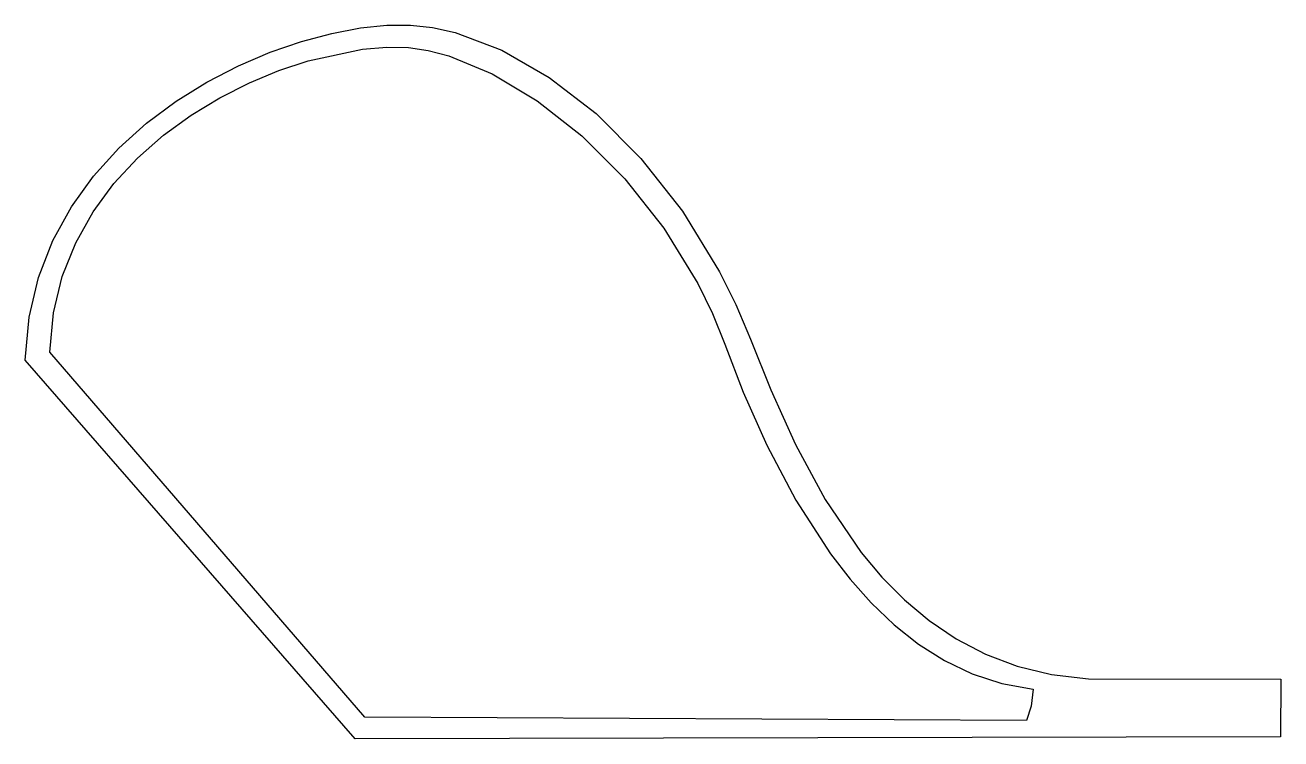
# Model space of a CAD drawing. Extents: x 0.1 to 84.2, y 0 to 47.8.
import ezdxf

# ---------------------------------------------------------------- set-up
doc = ezdxf.new("R2010")
doc.units = 0

msp = doc.modelspace()

# ---------------------------------------------------------------- linework, layer by layer
at = {"layer": 'Layer 1', "color": 4}
for p, q in [((18.650343, 46.677463), (20.675252, 47.21798)), ((20.675252, 47.21798), (22.591446, 47.578673)), ((22.591446, 47.578673), (24.359724, 47.761811)), ((24.359724, 47.761811), (25.940883, 47.769663)), ((25.940883, 47.769663), (27.415613, 47.604217)), ((27.415613, 47.604217), (28.935426, 47.265973)), ((28.935426, 47.265973), (32.065849, 46.087973)), ((16.555921, 45.954856), (18.650343, 46.677463)), ((22.742704, 46.155701), (24.373877, 46.29535)), ((24.373877, 46.29535), (25.824819, 46.269415)), ((25.824819, 46.269415), (27.134885, 46.080346)), ((14.431187, 45.047891), (16.555921, 45.954856)), ((19.088265, 45.372924), (22.742704, 46.155701)), ((27.134885, 46.080346), (28.51351, 45.72129)), ((28.51351, 45.72129), (31.419191, 44.51867)), ((32.065849, 46.087973), (35.243256, 44.269435)), ((12.315344, 43.954298), (14.431187, 45.047891)), ((15.158707, 43.907621), (17.139301, 44.726429)), ((17.139301, 44.726429), (19.088265, 45.372924)), ((10.247593, 42.67181), (12.315344, 43.954298)), ((13.183633, 42.914817), (15.158707, 43.907621)), ((31.419191, 44.51867), (34.427375, 42.712453)), ((35.243256, 44.269435), (38.37875, 41.844129)), ((11.25123, 41.746334), (13.183633, 42.914817)), ((8.267136, 41.198159), (10.247593, 42.67181)), ((34.427375, 42.712453), (37.423572, 40.353539)), ((9.398648, 40.400489), (11.25123, 41.746334)), ((38.37875, 41.844129), (41.383433, 38.845826)), ((6.413175, 39.531077), (8.267136, 41.198159)), ((7.663039, 38.8756), (9.398648, 40.400489)), ((4.724911, 37.668296), (6.413175, 39.531077)), ((37.423572, 40.353539), (40.293295, 37.492828)), ((6.081551, 37.169985), (7.663039, 38.8756)), ((41.383433, 38.845826), (44.168409, 35.308295)), ((3.241546, 35.607548), (4.724911, 37.668296)), ((4.691335, 35.28196), (6.081551, 37.169985)), ((40.293295, 37.492828), (42.922055, 34.181218)), ((2.002281, 33.346565), (3.241546, 35.607548)), ((3.529542, 33.209844), (4.691335, 35.28196)), ((44.168409, 35.308295), (46.644781, 31.265308)), ((42.922055, 34.181218), (45.195363, 30.469611)), ((1.04632, 30.883078), (2.002281, 33.346565)), ((2.633323, 30.951954), (3.529542, 33.209844)), ((46.644781, 31.265308), (47.73946, 29.064822)), ((0.412862, 28.214821), (1.04632, 30.883078)), ((2.039827, 28.506606), (2.633323, 30.951954)), ((45.195363, 30.469611), (46.162946, 28.479713)), ((47.73946, 29.064822), (48.723652, 26.750635)), ((0.141111, 25.339524), (0.412862, 28.214821)), ((1.786204, 25.87212), (2.039827, 28.506606)), ((46.162946, 28.479713), (46.998732, 26.408903)), ((46.998732, 26.408903), (48.234525, 23.20568)), ((48.723652, 26.750635), (50.087331, 23.358087)), ((22.243828, 0.000001), (0.141111, 25.339524)), ((22.891479, 1.448817), (1.786204, 25.87212)), ((48.234525, 23.20568), (49.812092, 19.652664)), ((50.087331, 23.358087), (51.729261, 19.710409)), ((49.812092, 19.652664), (51.752523, 15.97004)), ((51.729261, 19.710409), (53.719734, 16.013952)), ((53.719734, 16.013952), (56.129041, 12.475067)), ((51.752523, 15.97004), (54.076907, 12.377995)), ((54.076907, 12.377995), (55.389671, 10.684748)), ((56.129041, 12.475067), (57.512724, 10.829199)), ((55.389671, 10.684748), (56.806333, 9.096716)), ((57.512724, 10.829199), (59.027476, 9.300104)), ((59.027476, 9.300104), (60.682083, 7.913579)), ((56.806333, 9.096716), (58.329528, 7.641421)), ((58.329528, 7.641421), (59.961892, 6.346388)), ((60.682083, 7.913579), (62.485332, 6.695415)), ((59.961892, 6.346388), (61.706062, 5.239138)), ((62.485332, 6.695415), (64.446008, 5.671408)), ((61.706062, 5.239138), (63.564673, 4.347197)), ((64.446008, 5.671408), (66.5729, 4.86735)), ((63.564673, 4.347197), (65.540363, 3.698086)), ((66.5729, 4.86735), (68.874792, 4.309037)), ((68.874792, 4.309037), (71.360473, 4.022261)), ((65.540363, 3.698086), (67.635766, 3.31933)), ((71.360473, 4.022261), (84.235504, 4.004481)), ((84.235504, 4.004481), (84.203018, 0.141112)), ((67.635766, 3.31933), (67.502272, 2.194103)), ((67.502272, 2.194103), (67.204923, 1.225297)), ((67.204923, 1.225297), (22.891479, 1.448817)), ((67.204923, 1.225297), (67.204923, 1.225297)), ((84.203018, 0.141112), (22.243828, 0.000001))]:
    msp.add_line(p, q, dxfattribs=at)

doc.saveas('drawing.dxf')
